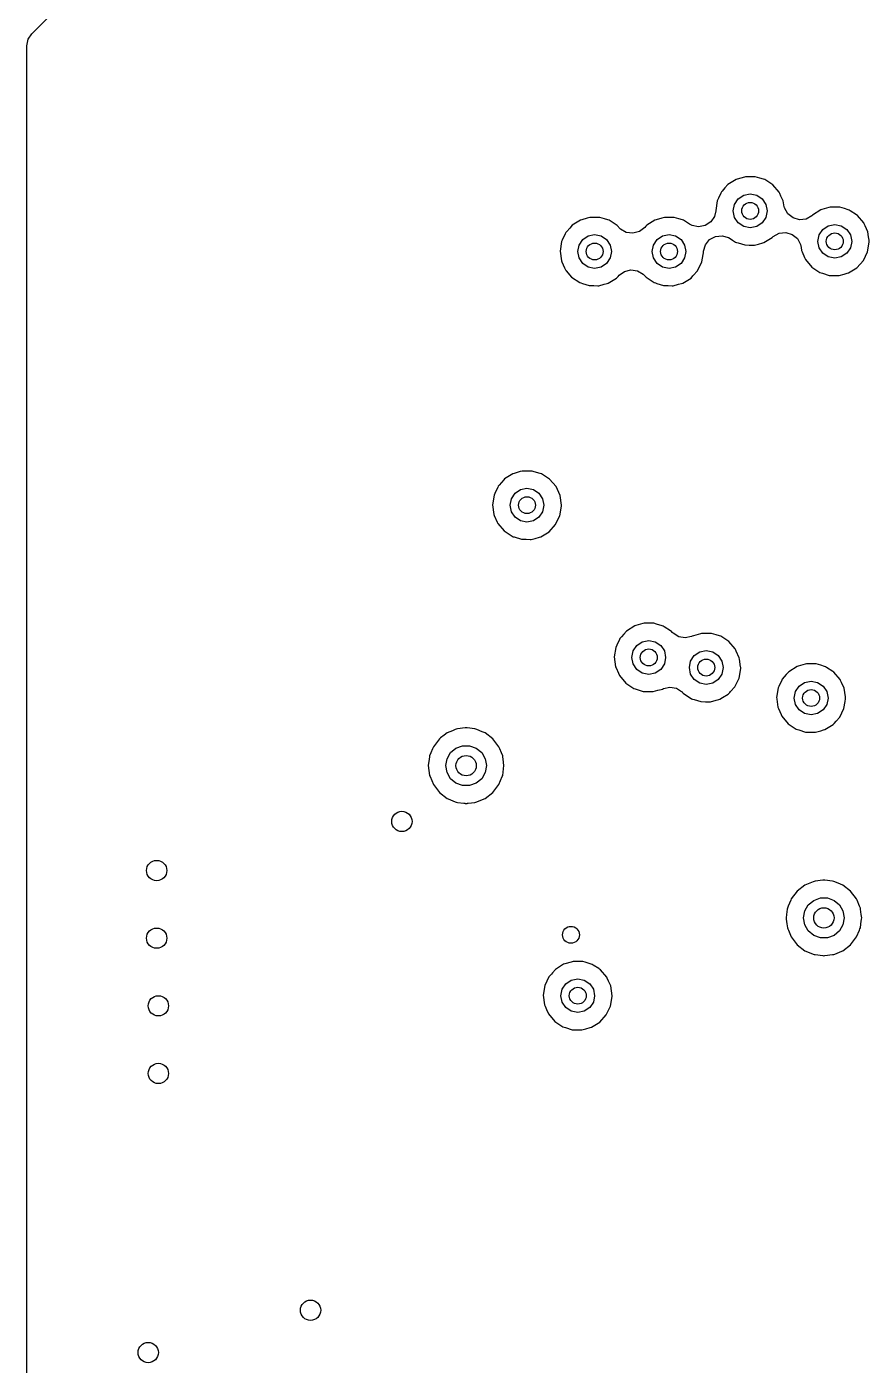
# Model space of a CAD drawing. Extents: x 0.99 to 4.24, y -7.27 to -4.02.
# Drawn here: x 0.994 to 1.485, y -6.563 to -5.785 of the extents above; entities that cross this region are included whole.
import ezdxf

# ---------------------------------------------------------------- set-up
doc = ezdxf.new("R2010")
doc.units = 0
doc.header["$MEASUREMENT"] = 0
doc.layers.add('BLACK', color=7, linetype='CONTINUOUS')

msp = doc.modelspace()

# ---------------------------------------------------------------- linework, layer by layer
at = {"layer": 'BLACK', "linetype": 'CONTINUOUS'}
for p, q in [((0.99719, -5.78863), (1.04591, -5.73991)), ((0.99427, -5.79568), (0.99503, -5.79187)), ((0.99503, -5.79187), (0.99719, -5.78863)), ((0.99427, -5.9407), (0.99427, -5.79568)), ((1.41195, -5.87205), (1.40784, -5.87322)), ((1.41263, -5.87185), (1.41195, -5.87205)), ((1.41195, -5.87205), (1.41195, -5.87205)), ((1.41334, -5.87186), (1.41263, -5.87185)), ((1.41485, -5.87187), (1.41334, -5.87186)), ((1.41832, -5.87189), (1.41485, -5.87187)), ((1.42095, -5.87267), (1.41832, -5.87189)), ((1.42309, -5.87331), (1.42095, -5.87267)), ((1.39858, -5.88072), (1.39828, -5.88136)), ((1.39907, -5.88016), (1.39858, -5.88072)), ((1.40067, -5.87836), (1.39907, -5.88016)), ((1.40235, -5.87645), (1.40067, -5.87836)), ((1.40716, -5.87341), (1.40235, -5.87645)), ((1.40784, -5.87322), (1.40716, -5.87341)), ((1.40784, -5.87322), (1.40784, -5.87322)), ((1.42377, -5.87352), (1.42309, -5.87331)), ((1.42309, -5.87331), (1.42309, -5.87331)), ((1.42437, -5.8739), (1.42377, -5.87352)), ((1.42795, -5.87623), (1.42437, -5.8739)), ((1.42855, -5.87661), (1.42795, -5.87623)), ((1.42795, -5.87623), (1.42795, -5.87623)), ((1.43226, -5.88092), (1.42855, -5.87661)), ((1.39616, -5.88587), (1.39529, -5.89149)), ((1.39689, -5.88432), (1.39616, -5.88587)), ((1.39828, -5.88136), (1.39689, -5.88432)), ((1.39828, -5.88136), (1.39828, -5.88136)), ((1.40551, -5.89173), (1.40626, -5.88797)), ((1.40626, -5.88797), (1.40839, -5.88477)), ((1.40839, -5.88477), (1.41159, -5.88264)), ((1.41159, -5.88264), (1.41535, -5.88189)), ((1.41535, -5.88189), (1.41912, -5.88264)), ((1.41912, -5.88264), (1.42231, -5.88477)), ((1.42231, -5.88477), (1.42445, -5.88797)), ((1.42445, -5.88797), (1.4252, -5.89173)), ((1.43255, -5.88157), (1.43226, -5.88092)), ((1.43255, -5.88157), (1.43255, -5.88157)), ((1.43323, -5.88306), (1.43255, -5.88157)), ((1.43449, -5.88583), (1.43323, -5.88306)), ((1.43461, -5.8861), (1.43449, -5.88583)), ((1.43471, -5.8868), (1.43461, -5.8861)), ((1.43494, -5.88839), (1.43471, -5.8868)), ((1.43471, -5.8868), (1.43471, -5.8868)), ((1.43532, -5.89003), (1.43494, -5.88839)), ((1.32054, -5.89591), (1.31729, -5.89684)), ((1.32208, -5.89547), (1.32054, -5.89591)), ((1.32279, -5.89548), (1.32208, -5.89547)), ((1.3243, -5.89549), (1.32279, -5.89548)), ((1.32777, -5.89551), (1.3243, -5.89549)), ((1.33049, -5.89632), (1.32777, -5.89551)), ((1.33254, -5.89694), (1.33049, -5.89632)), ((1.36384, -5.89591), (1.3606, -5.89684)), ((1.36539, -5.89547), (1.36384, -5.89591)), ((1.3661, -5.89548), (1.36539, -5.89547)), ((1.36761, -5.89549), (1.3661, -5.89548)), ((1.37108, -5.89551), (1.36761, -5.89549)), ((1.3738, -5.89632), (1.37108, -5.89551)), ((1.37585, -5.89694), (1.3738, -5.89632)), ((1.39459, -5.89497), (1.39239, -5.89817)), ((1.3953, -5.89159), (1.39459, -5.89497)), ((1.39529, -5.89149), (1.3953, -5.89159)), ((1.40626, -5.8955), (1.40551, -5.89173)), ((1.40839, -5.89869), (1.40626, -5.8955)), ((1.42445, -5.8955), (1.42231, -5.89869)), ((1.4252, -5.89173), (1.42445, -5.8955)), ((1.43722, -5.89343), (1.43532, -5.89003)), ((1.44026, -5.89584), (1.43722, -5.89343)), ((1.444, -5.8969), (1.44026, -5.89584)), ((1.45118, -5.8946), (1.44786, -5.89645)), ((1.45156, -5.89417), (1.45118, -5.8946)), ((1.45637, -5.89113), (1.45156, -5.89417)), ((1.45706, -5.89094), (1.45637, -5.89113)), ((1.46116, -5.88976), (1.45706, -5.89094)), ((1.45706, -5.89094), (1.45706, -5.89094)), ((1.46184, -5.88957), (1.46116, -5.88976)), ((1.46116, -5.88976), (1.46116, -5.88976)), ((1.46255, -5.88957), (1.46184, -5.88957)), ((1.46406, -5.88958), (1.46255, -5.88957)), ((1.46753, -5.8896), (1.46406, -5.88958)), ((1.47026, -5.89042), (1.46753, -5.8896)), ((1.4723, -5.89103), (1.47026, -5.89042)), ((1.47298, -5.89123), (1.4723, -5.89103)), ((1.4723, -5.89103), (1.4723, -5.89103)), ((1.47358, -5.89162), (1.47298, -5.89123)), ((1.47716, -5.89394), (1.47358, -5.89162)), ((1.47776, -5.89433), (1.47716, -5.89394)), ((1.47716, -5.89394), (1.47716, -5.89394)), ((1.48147, -5.89864), (1.47776, -5.89433)), ((1.30855, -5.90376), (1.30803, -5.90434)), ((1.31027, -5.9018), (1.30855, -5.90376)), ((1.3118, -5.90007), (1.31027, -5.9018)), ((1.31661, -5.89704), (1.3118, -5.90007)), ((1.31729, -5.89684), (1.31661, -5.89704)), ((1.31729, -5.89684), (1.31729, -5.89684)), ((1.33322, -5.89714), (1.33254, -5.89694)), ((1.33254, -5.89694), (1.33254, -5.89694)), ((1.33382, -5.89752), (1.33322, -5.89714)), ((1.3374, -5.89985), (1.33382, -5.89752)), ((1.33799, -5.90023), (1.3374, -5.89985)), ((1.3374, -5.89985), (1.3374, -5.89985)), ((1.33872, -5.90107), (1.33799, -5.90023)), ((1.33892, -5.90131), (1.33872, -5.90107)), ((1.33987, -5.90227), (1.33892, -5.90131)), ((1.34323, -5.90423), (1.33987, -5.90227)), ((1.35084, -5.90376), (1.34708, -5.90475)), ((1.35393, -5.9014), (1.35084, -5.90376)), ((1.35463, -5.9006), (1.35393, -5.9014)), ((1.3551, -5.90007), (1.35463, -5.9006)), ((1.35463, -5.9006), (1.35463, -5.9006)), ((1.35992, -5.89704), (1.3551, -5.90007)), ((1.3606, -5.89684), (1.35992, -5.89704)), ((1.3606, -5.89684), (1.3606, -5.89684)), ((1.37653, -5.89714), (1.37585, -5.89694)), ((1.37585, -5.89694), (1.37585, -5.89694)), ((1.37712, -5.89752), (1.37653, -5.89714)), ((1.38002, -5.8994), (1.37712, -5.89752)), ((1.37712, -5.89752), (1.37712, -5.89752)), ((1.38151, -5.9002), (1.38002, -5.8994)), ((1.38531, -5.901), (1.38151, -5.9002)), ((1.38913, -5.90029), (1.38531, -5.901)), ((1.39239, -5.89817), (1.38913, -5.90029)), ((1.41159, -5.90083), (1.40839, -5.89869)), ((1.41535, -5.90157), (1.41159, -5.90083)), ((1.41912, -5.90083), (1.41535, -5.90157)), ((1.42231, -5.89869), (1.41912, -5.90083)), ((1.44786, -5.89645), (1.444, -5.8969)), ((1.45547, -5.90568), (1.45761, -5.90249)), ((1.45761, -5.90249), (1.4608, -5.90036)), ((1.4608, -5.90036), (1.46457, -5.89961)), ((1.46457, -5.89961), (1.46833, -5.90036)), ((1.46833, -5.90036), (1.47153, -5.90249)), ((1.47153, -5.90249), (1.47366, -5.90568)), ((1.48177, -5.89928), (1.48147, -5.89864)), ((1.48232, -5.90049), (1.48177, -5.89928)), ((1.48177, -5.89928), (1.48177, -5.89928)), ((1.48383, -5.90382), (1.48232, -5.90049)), ((1.48426, -5.90685), (1.48383, -5.90382)), ((1.30561, -5.90949), (1.30474, -5.91511)), ((1.30596, -5.90875), (1.30561, -5.90949)), ((1.30773, -5.90498), (1.30596, -5.90875)), ((1.30803, -5.90434), (1.30773, -5.90498)), ((1.30773, -5.90498), (1.30773, -5.90498)), ((1.31496, -5.91535), (1.31571, -5.91159)), ((1.31571, -5.91159), (1.31784, -5.90839)), ((1.31784, -5.90839), (1.32104, -5.90626)), ((1.32104, -5.90626), (1.3248, -5.90551)), ((1.3248, -5.90551), (1.32857, -5.90626)), ((1.32857, -5.90626), (1.33176, -5.90839)), ((1.33176, -5.90839), (1.3339, -5.91159)), ((1.3339, -5.91159), (1.33465, -5.91535)), ((1.34708, -5.90475), (1.34323, -5.90423)), ((1.35827, -5.91535), (1.35902, -5.91159)), ((1.35902, -5.91159), (1.36115, -5.90839)), ((1.36115, -5.90839), (1.36434, -5.90626)), ((1.36434, -5.90626), (1.36811, -5.90551)), ((1.36811, -5.90551), (1.37188, -5.90626)), ((1.37188, -5.90626), (1.37507, -5.90839)), ((1.37507, -5.90839), (1.3772, -5.91159)), ((1.3772, -5.91159), (1.37795, -5.91535)), ((1.3882, -5.9152), (1.38929, -5.91147)), ((1.38929, -5.91147), (1.39173, -5.90844)), ((1.39173, -5.90844), (1.39514, -5.90658)), ((1.39514, -5.90658), (1.39901, -5.90617)), ((1.39901, -5.90617), (1.40274, -5.90726)), ((1.40274, -5.90726), (1.40364, -5.9078)), ((1.40364, -5.9078), (1.40507, -5.90875)), ((1.40507, -5.90875), (1.40612, -5.90945)), ((1.40612, -5.90945), (1.40672, -5.90984)), ((1.40672, -5.90984), (1.40739, -5.91006)), ((1.40739, -5.91006), (1.40739, -5.91006)), ((1.40739, -5.91006), (1.40829, -5.91034)), ((1.40829, -5.91034), (1.41215, -5.91154)), ((1.41215, -5.91154), (1.41484, -5.91159)), ((1.41484, -5.91159), (1.41713, -5.91163)), ((1.41713, -5.91163), (1.41713, -5.91163)), ((1.41713, -5.91163), (1.41783, -5.91164)), ((1.41783, -5.91164), (1.42014, -5.91102)), ((1.42014, -5.91102), (1.42264, -5.91034)), ((1.42264, -5.91033), (1.42332, -5.91015)), ((1.42264, -5.91034), (1.42264, -5.91033)), ((1.42332, -5.91015), (1.42817, -5.90717)), ((1.42817, -5.90717), (1.42865, -5.90665)), ((1.42865, -5.90665), (1.42875, -5.90656)), ((1.42875, -5.90656), (1.43217, -5.90471)), ((1.43217, -5.90471), (1.43603, -5.90431)), ((1.43603, -5.90431), (1.43976, -5.90541)), ((1.43976, -5.90541), (1.44278, -5.90786)), ((1.44278, -5.90786), (1.44463, -5.91128)), ((1.44463, -5.91128), (1.44499, -5.91293)), ((1.45472, -5.90945), (1.45547, -5.90568)), ((1.45547, -5.91322), (1.45472, -5.90945)), ((1.47366, -5.90568), (1.47441, -5.90945)), ((1.47441, -5.90945), (1.47366, -5.91322)), ((1.48368, -5.91555), (1.48463, -5.90994)), ((1.48455, -5.90885), (1.48426, -5.90685)), ((1.48463, -5.90945), (1.48455, -5.90885)), ((1.48463, -5.90994), (1.48463, -5.90945)), ((1.30474, -5.91511), (1.30548, -5.92075)), ((1.31571, -5.91912), (1.31496, -5.91535)), ((1.31784, -5.92231), (1.31571, -5.91912)), ((1.3339, -5.91912), (1.33176, -5.92231)), ((1.33465, -5.91535), (1.3339, -5.91912)), ((1.35902, -5.91912), (1.35827, -5.91535)), ((1.36115, -5.92231), (1.35902, -5.91912)), ((1.3772, -5.91912), (1.37507, -5.92231)), ((1.37795, -5.91535), (1.3772, -5.91912)), ((1.38723, -5.92146), (1.38795, -5.91717)), ((1.38795, -5.91717), (1.38811, -5.91622)), ((1.38811, -5.91622), (1.38817, -5.91584)), ((1.38811, -5.91622), (1.38811, -5.91622)), ((1.38817, -5.91584), (1.38818, -5.91546)), ((1.38818, -5.91546), (1.3882, -5.9152)), ((1.44499, -5.91293), (1.44524, -5.91485)), ((1.44524, -5.91485), (1.44553, -5.91549)), ((1.44553, -5.91549), (1.44553, -5.91549)), ((1.44553, -5.91549), (1.44703, -5.91892)), ((1.44703, -5.91892), (1.44753, -5.92005)), ((1.45761, -5.91641), (1.45547, -5.91322)), ((1.4608, -5.91854), (1.45761, -5.91641)), ((1.46457, -5.91929), (1.4608, -5.91854)), ((1.46833, -5.91854), (1.46457, -5.91929)), ((1.47153, -5.91641), (1.46833, -5.91854)), ((1.47366, -5.91322), (1.47153, -5.91641)), ((1.4812, -5.92067), (1.48368, -5.91555)), ((1.30548, -5.92075), (1.30576, -5.9214)), ((1.30576, -5.9214), (1.30576, -5.9214)), ((1.30576, -5.9214), (1.30732, -5.92495)), ((1.30732, -5.92495), (1.30777, -5.92596)), ((1.30777, -5.92596), (1.30822, -5.9265)), ((1.30822, -5.9265), (1.30822, -5.9265)), ((1.30822, -5.9265), (1.30829, -5.92658)), ((1.30829, -5.92658), (1.31143, -5.93031)), ((1.32104, -5.92445), (1.31784, -5.92231)), ((1.3248, -5.9252), (1.32104, -5.92445)), ((1.32857, -5.92445), (1.3248, -5.9252)), ((1.33176, -5.92231), (1.32857, -5.92445)), ((1.33904, -5.92922), (1.34216, -5.92691)), ((1.34216, -5.92691), (1.34593, -5.92596)), ((1.34593, -5.92596), (1.34978, -5.92653)), ((1.34978, -5.92653), (1.35311, -5.92852)), ((1.36434, -5.92445), (1.36115, -5.92231)), ((1.36811, -5.9252), (1.36434, -5.92445)), ((1.37188, -5.92445), (1.36811, -5.9252)), ((1.37507, -5.92231), (1.37188, -5.92445)), ((1.38224, -5.92935), (1.38475, -5.92658)), ((1.38475, -5.92658), (1.38723, -5.92146)), ((1.44753, -5.92005), (1.45119, -5.92441)), ((1.45119, -5.92441), (1.45593, -5.92756)), ((1.47254, -5.92786), (1.47738, -5.92489)), ((1.47738, -5.92489), (1.4812, -5.92067)), ((1.31143, -5.93031), (1.31616, -5.93347)), ((1.31616, -5.93347), (1.31684, -5.93368)), ((1.31684, -5.93368), (1.31684, -5.93368)), ((1.31684, -5.93368), (1.31774, -5.93396)), ((1.31774, -5.93396), (1.32159, -5.93516)), ((1.32159, -5.93516), (1.32429, -5.93521)), ((1.32429, -5.93521), (1.32657, -5.93525)), ((1.32657, -5.93525), (1.32657, -5.93525)), ((1.32657, -5.93525), (1.32728, -5.93527)), ((1.32728, -5.93527), (1.33033, -5.93444)), ((1.33033, -5.93444), (1.33209, -5.93396)), ((1.33209, -5.93396), (1.33277, -5.93377)), ((1.33209, -5.93396), (1.33209, -5.93396)), ((1.33277, -5.93377), (1.33762, -5.93079)), ((1.33762, -5.93079), (1.3384, -5.92993)), ((1.3384, -5.92993), (1.33904, -5.92922)), ((1.35311, -5.92852), (1.35405, -5.9295)), ((1.35405, -5.9295), (1.35428, -5.92977)), ((1.35428, -5.92977), (1.35474, -5.93031)), ((1.35474, -5.93031), (1.35947, -5.93347)), ((1.35947, -5.93347), (1.36015, -5.93368)), ((1.36015, -5.93368), (1.36015, -5.93368)), ((1.36015, -5.93368), (1.36104, -5.93396)), ((1.36104, -5.93396), (1.3649, -5.93516)), ((1.3649, -5.93516), (1.3676, -5.93521)), ((1.3676, -5.93521), (1.36988, -5.93525)), ((1.36988, -5.93525), (1.36988, -5.93525)), ((1.36988, -5.93525), (1.37059, -5.93527)), ((1.37059, -5.93527), (1.37364, -5.93444)), ((1.37364, -5.93444), (1.37539, -5.93396)), ((1.37539, -5.93396), (1.3754, -5.93396)), ((1.3754, -5.93396), (1.37608, -5.93377)), ((1.37608, -5.93377), (1.38093, -5.93079)), ((1.38093, -5.93079), (1.38201, -5.9296)), ((1.38201, -5.9296), (1.38224, -5.92935)), ((1.45593, -5.92756), (1.45661, -5.92777)), ((1.45661, -5.92777), (1.45661, -5.92777)), ((1.45661, -5.92777), (1.4575, -5.92805)), ((1.4575, -5.92805), (1.46136, -5.92926)), ((1.46136, -5.92926), (1.46406, -5.92931)), ((1.46406, -5.92931), (1.46634, -5.92935)), ((1.46634, -5.92935), (1.46634, -5.92935)), ((1.46634, -5.92935), (1.46705, -5.92936)), ((1.46705, -5.92936), (1.47012, -5.92852)), ((1.47012, -5.92852), (1.47185, -5.92805)), ((1.47185, -5.92805), (1.47254, -5.92786)), ((1.47185, -5.92805), (1.47185, -5.92805)), ((0.99427, -5.97613), (0.99427, -5.9407)), ((0.99427, -6.92717), (0.99427, -5.97613)), ((1.28155, -6.04344), (1.27792, -6.04448)), ((1.28271, -6.04311), (1.28155, -6.04344)), ((1.28342, -6.04312), (1.28271, -6.04311)), ((1.28493, -6.04312), (1.28342, -6.04312)), ((1.2884, -6.04315), (1.28493, -6.04312)), ((1.2897, -6.04353), (1.2884, -6.04315)), ((1.29317, -6.04457), (1.2897, -6.04353)), ((1.26866, -6.05198), (1.26836, -6.05262)), ((1.26931, -6.05124), (1.26866, -6.05198)), ((1.27196, -6.04824), (1.26931, -6.05124)), ((1.27243, -6.04771), (1.27196, -6.04824)), ((1.27724, -6.04467), (1.27243, -6.04771)), ((1.27792, -6.04448), (1.27724, -6.04467)), ((1.27792, -6.04448), (1.27792, -6.04448)), ((1.29385, -6.04478), (1.29317, -6.04457)), ((1.29317, -6.04457), (1.29317, -6.04457)), ((1.29445, -6.04516), (1.29385, -6.04478)), ((1.29803, -6.04748), (1.29445, -6.04516)), ((1.29803, -6.04749), (1.29803, -6.04748)), ((1.29862, -6.04787), (1.29803, -6.04749)), ((1.30234, -6.05218), (1.29862, -6.04787)), ((1.26624, -6.05713), (1.26537, -6.06275)), ((1.26712, -6.05525), (1.26624, -6.05713)), ((1.26836, -6.05262), (1.26712, -6.05525)), ((1.26836, -6.05262), (1.26836, -6.05262)), ((1.27559, -6.06299), (1.27634, -6.05923)), ((1.27634, -6.05923), (1.27847, -6.05603)), ((1.27847, -6.05603), (1.28167, -6.0539)), ((1.28167, -6.0539), (1.28543, -6.05315)), ((1.28543, -6.05315), (1.2892, -6.0539)), ((1.2892, -6.0539), (1.29239, -6.05603)), ((1.29239, -6.05603), (1.29453, -6.05923)), ((1.29453, -6.05923), (1.29528, -6.06299)), ((1.30469, -6.05736), (1.30234, -6.05218)), ((1.3055, -6.06299), (1.30469, -6.05736)), ((1.26537, -6.06275), (1.26611, -6.06839)), ((1.27634, -6.06676), (1.27559, -6.06299)), ((1.27847, -6.06995), (1.27634, -6.06676)), ((1.29453, -6.06676), (1.29239, -6.06995)), ((1.29528, -6.06299), (1.29453, -6.06676)), ((1.30455, -6.06909), (1.30549, -6.06348)), ((1.30549, -6.06348), (1.3055, -6.06299)), ((1.26611, -6.06839), (1.26639, -6.06904)), ((1.26639, -6.06904), (1.26639, -6.06904)), ((1.26639, -6.06904), (1.26811, -6.07295)), ((1.26811, -6.07295), (1.2684, -6.0736)), ((1.2684, -6.0736), (1.27206, -6.07795)), ((1.28167, -6.07209), (1.27847, -6.06995)), ((1.28543, -6.07283), (1.28167, -6.07209)), ((1.2892, -6.07209), (1.28543, -6.07283)), ((1.29239, -6.06995), (1.2892, -6.07209)), ((1.29825, -6.07843), (1.30207, -6.07421)), ((1.30207, -6.07421), (1.30381, -6.07062)), ((1.30381, -6.07062), (1.30455, -6.06909)), ((1.27206, -6.07795), (1.27679, -6.0811)), ((1.27679, -6.0811), (1.27747, -6.08132)), ((1.27747, -6.08132), (1.27747, -6.08132)), ((1.27747, -6.08132), (1.2779, -6.08145)), ((1.2779, -6.08145), (1.28222, -6.0828)), ((1.28222, -6.0828), (1.28492, -6.08285)), ((1.28492, -6.08285), (1.2872, -6.08289)), ((1.2872, -6.08289), (1.2872, -6.08289)), ((1.2872, -6.08289), (1.28791, -6.0829)), ((1.28791, -6.0829), (1.29022, -6.08228)), ((1.29022, -6.08228), (1.29272, -6.08159)), ((1.29272, -6.08159), (1.2934, -6.08141)), ((1.29272, -6.08159), (1.29272, -6.08159)), ((1.2934, -6.08141), (1.29825, -6.07843)), ((1.34329, -6.13629), (1.34174, -6.13806)), ((1.34811, -6.13326), (1.34329, -6.13629)), ((1.34879, -6.13306), (1.34811, -6.13326)), ((1.35289, -6.13189), (1.34879, -6.13306)), ((1.34879, -6.13306), (1.34879, -6.13306)), ((1.35358, -6.13169), (1.35289, -6.13189)), ((1.35289, -6.13189), (1.35289, -6.13189)), ((1.35429, -6.1317), (1.35358, -6.13169)), ((1.3558, -6.13171), (1.35429, -6.1317)), ((1.35927, -6.13173), (1.3558, -6.13171)), ((1.3609, -6.13222), (1.35927, -6.13173)), ((1.36404, -6.13316), (1.3609, -6.13222)), ((1.36472, -6.13336), (1.36404, -6.13316)), ((1.36404, -6.13316), (1.36404, -6.13316)), ((1.36531, -6.13374), (1.36472, -6.13336)), ((1.3689, -6.13607), (1.36531, -6.13374)), ((1.36949, -6.13645), (1.3689, -6.13607)), ((1.3689, -6.13607), (1.3689, -6.13607)), ((1.36995, -6.13699), (1.36949, -6.13645)), ((1.37008, -6.1371), (1.36995, -6.13699)), ((1.37046, -6.1375), (1.37008, -6.1371)), ((1.37376, -6.13957), (1.37046, -6.1375)), ((1.38636, -6.13779), (1.38225, -6.13897)), ((1.38704, -6.1376), (1.38636, -6.13779)), ((1.38636, -6.13779), (1.38636, -6.13779)), ((1.38775, -6.1376), (1.38704, -6.1376)), ((1.38926, -6.13761), (1.38775, -6.1376)), ((1.39273, -6.13763), (1.38926, -6.13761)), ((1.39546, -6.13845), (1.39273, -6.13763)), ((1.33774, -6.14437), (1.33711, -6.14571)), ((1.33923, -6.1412), (1.33774, -6.14437)), ((1.33953, -6.14056), (1.33923, -6.1412)), ((1.33923, -6.1412), (1.33923, -6.1412)), ((1.34035, -6.13962), (1.33953, -6.14056)), ((1.34174, -6.13806), (1.34035, -6.13962)), ((1.34721, -6.14781), (1.34934, -6.14462)), ((1.34934, -6.14462), (1.35253, -6.14248)), ((1.35253, -6.14248), (1.3563, -6.14173)), ((1.3563, -6.14173), (1.36007, -6.14248)), ((1.36007, -6.14248), (1.36326, -6.14462)), ((1.36326, -6.14462), (1.36539, -6.14781)), ((1.37759, -6.14022), (1.37376, -6.13957)), ((1.38119, -6.1394), (1.37759, -6.14022)), ((1.38157, -6.13916), (1.38119, -6.1394)), ((1.38225, -6.13897), (1.38157, -6.13916)), ((1.38225, -6.13897), (1.38225, -6.13897)), ((1.3975, -6.13906), (1.39546, -6.13845)), ((1.39818, -6.13926), (1.3975, -6.13906)), ((1.3975, -6.13906), (1.3975, -6.13906)), ((1.39878, -6.13965), (1.39818, -6.13926)), ((1.40236, -6.14197), (1.39878, -6.13965)), ((1.40295, -6.14236), (1.40236, -6.14197)), ((1.40236, -6.14197), (1.40236, -6.14197)), ((1.40667, -6.14667), (1.40295, -6.14236)), ((1.33711, -6.14571), (1.33623, -6.15133)), ((1.33623, -6.15133), (1.33697, -6.15697)), ((1.34646, -6.15157), (1.34721, -6.14781)), ((1.34721, -6.15534), (1.34646, -6.15157)), ((1.36539, -6.14781), (1.36614, -6.15157)), ((1.36614, -6.15157), (1.36539, -6.15534)), ((1.38067, -6.15371), (1.3828, -6.15052)), ((1.3828, -6.15052), (1.386, -6.14839)), ((1.386, -6.14839), (1.38976, -6.14764)), ((1.38976, -6.14764), (1.39353, -6.14839)), ((1.39353, -6.14839), (1.39672, -6.15052)), ((1.39672, -6.15052), (1.39886, -6.15371)), ((1.40696, -6.14732), (1.40667, -6.14667)), ((1.40725, -6.14794), (1.40696, -6.14732)), ((1.40696, -6.14732), (1.40696, -6.14732)), ((1.40902, -6.15185), (1.40725, -6.14794)), ((1.40912, -6.15255), (1.40902, -6.15185)), ((1.40976, -6.15698), (1.40912, -6.15255)), ((1.33697, -6.15697), (1.33726, -6.15762)), ((1.33726, -6.15762), (1.33726, -6.15762)), ((1.33726, -6.15762), (1.33864, -6.16075)), ((1.33864, -6.16075), (1.33926, -6.16218)), ((1.34934, -6.15853), (1.34721, -6.15534)), ((1.35253, -6.16067), (1.34934, -6.15853)), ((1.3563, -6.16142), (1.35253, -6.16067)), ((1.36007, -6.16067), (1.3563, -6.16142)), ((1.36326, -6.15853), (1.36007, -6.16067)), ((1.36539, -6.15534), (1.36326, -6.15853)), ((1.37992, -6.15748), (1.38067, -6.15371)), ((1.38067, -6.16125), (1.37992, -6.15748)), ((1.39886, -6.15371), (1.39961, -6.15748)), ((1.39961, -6.15748), (1.39886, -6.16125)), ((1.40888, -6.16358), (1.40982, -6.15797)), ((1.40983, -6.15748), (1.40976, -6.15698)), ((1.40982, -6.15797), (1.40983, -6.15748)), ((1.43778, -6.15992), (1.43636, -6.16153)), ((1.44259, -6.15688), (1.43778, -6.15992)), ((1.44328, -6.15668), (1.44259, -6.15688)), ((1.44738, -6.15551), (1.44328, -6.15668)), ((1.44328, -6.15668), (1.44328, -6.15668)), ((1.44806, -6.15532), (1.44738, -6.15551)), ((1.44738, -6.15551), (1.44738, -6.15551)), ((1.44877, -6.15532), (1.44806, -6.15532)), ((1.45028, -6.15533), (1.44877, -6.15532)), ((1.45375, -6.15535), (1.45028, -6.15533)), ((1.45641, -6.15615), (1.45375, -6.15535)), ((1.45852, -6.15678), (1.45641, -6.15615)), ((1.4592, -6.15698), (1.45852, -6.15678)), ((1.45852, -6.15678), (1.45852, -6.15678)), ((1.4598, -6.15737), (1.4592, -6.15698)), ((1.46338, -6.15969), (1.4598, -6.15737)), ((1.46398, -6.16008), (1.46338, -6.15969)), ((1.46338, -6.15969), (1.46338, -6.15969)), ((1.46769, -6.16439), (1.46398, -6.16008)), ((1.33926, -6.16218), (1.34292, -6.16653)), ((1.34292, -6.16653), (1.34766, -6.16969)), ((1.36482, -6.16965), (1.36857, -6.16885)), ((1.36857, -6.16885), (1.37239, -6.16954)), ((1.3828, -6.16444), (1.38067, -6.16125)), ((1.386, -6.16657), (1.3828, -6.16444)), ((1.38976, -6.16732), (1.386, -6.16657)), ((1.39353, -6.16657), (1.38976, -6.16732)), ((1.39672, -6.16444), (1.39353, -6.16657)), ((1.39886, -6.16125), (1.39672, -6.16444)), ((1.40394, -6.17142), (1.4064, -6.1687)), ((1.4064, -6.1687), (1.40888, -6.16358)), ((1.43198, -6.16852), (1.4316, -6.16933)), ((1.43371, -6.16482), (1.43198, -6.16852)), ((1.43402, -6.16418), (1.43371, -6.16482)), ((1.43371, -6.16482), (1.43371, -6.16482)), ((1.43516, -6.16289), (1.43402, -6.16418)), ((1.43636, -6.16153), (1.43516, -6.16289)), ((1.44169, -6.17143), (1.44383, -6.16824)), ((1.44383, -6.16824), (1.44702, -6.1661)), ((1.44702, -6.1661), (1.45079, -6.16535)), ((1.45079, -6.16535), (1.45455, -6.1661)), ((1.45455, -6.1661), (1.45775, -6.16824)), ((1.45775, -6.16824), (1.45988, -6.17143)), ((1.46799, -6.16503), (1.46769, -6.16439)), ((1.46848, -6.16613), (1.46799, -6.16503)), ((1.46799, -6.16503), (1.46799, -6.16503)), ((1.47005, -6.16956), (1.46848, -6.16613)), ((1.34766, -6.16969), (1.34834, -6.1699)), ((1.34834, -6.1699), (1.34834, -6.1699)), ((1.34834, -6.1699), (1.34948, -6.17025)), ((1.34948, -6.17025), (1.35309, -6.17138)), ((1.35309, -6.17138), (1.35579, -6.17143)), ((1.35579, -6.17143), (1.35807, -6.17147)), ((1.35807, -6.17147), (1.35807, -6.17147)), ((1.35807, -6.17147), (1.35878, -6.17149)), ((1.35878, -6.17149), (1.36157, -6.17073)), ((1.36157, -6.17073), (1.36358, -6.17018)), ((1.36358, -6.17018), (1.36427, -6.16999)), ((1.36358, -6.17018), (1.36358, -6.17018)), ((1.36427, -6.16999), (1.36482, -6.16965)), ((1.37239, -6.16954), (1.37537, -6.17146)), ((1.37537, -6.17146), (1.3754, -6.17142)), ((1.3754, -6.17142), (1.37566, -6.17165)), ((1.37566, -6.17165), (1.37566, -6.17165)), ((1.37566, -6.17165), (1.37566, -6.17165)), ((1.37566, -6.17165), (1.37593, -6.1719)), ((1.37593, -6.1719), (1.37639, -6.17244)), ((1.37639, -6.17244), (1.38112, -6.17559)), ((1.38112, -6.17559), (1.3818, -6.1758)), ((1.3818, -6.1758), (1.3818, -6.1758)), ((1.3818, -6.1758), (1.3827, -6.17608)), ((1.3827, -6.17608), (1.38656, -6.17729)), ((1.39224, -6.17739), (1.39545, -6.17652)), ((1.39545, -6.17652), (1.39705, -6.17608)), ((1.39705, -6.17608), (1.39773, -6.1759)), ((1.39705, -6.17608), (1.39705, -6.17608)), ((1.39773, -6.1759), (1.39927, -6.17495)), ((1.39927, -6.17495), (1.40258, -6.17292)), ((1.40258, -6.17292), (1.40346, -6.17195)), ((1.40346, -6.17195), (1.40394, -6.17142)), ((1.4316, -6.16933), (1.43072, -6.17495)), ((1.43072, -6.17495), (1.43081, -6.17566)), ((1.43081, -6.17566), (1.43081, -6.17566)), ((1.43081, -6.17566), (1.43084, -6.17581)), ((1.43084, -6.17581), (1.43146, -6.18059)), ((1.44094, -6.1752), (1.44169, -6.17143)), ((1.44169, -6.17896), (1.44094, -6.1752)), ((1.45988, -6.17143), (1.46063, -6.1752)), ((1.46063, -6.1752), (1.45988, -6.17896)), ((1.47038, -6.17192), (1.47005, -6.16956)), ((1.47077, -6.17459), (1.47038, -6.17192)), ((1.4706, -6.17717), (1.47085, -6.17569)), ((1.47085, -6.1752), (1.47077, -6.17459)), ((1.47085, -6.17569), (1.47085, -6.1752)), ((1.38656, -6.17729), (1.38925, -6.17734)), ((1.38925, -6.17734), (1.39153, -6.17738)), ((1.39153, -6.17738), (1.39153, -6.17738)), ((1.39153, -6.17738), (1.39224, -6.17739)), ((1.43146, -6.18059), (1.43175, -6.18124)), ((1.43175, -6.18124), (1.43175, -6.18124)), ((1.43175, -6.18124), (1.43334, -6.18486)), ((1.44383, -6.18216), (1.44169, -6.17896)), ((1.44702, -6.18429), (1.44383, -6.18216)), ((1.45079, -6.18504), (1.44702, -6.18429)), ((1.45455, -6.18429), (1.45079, -6.18504)), ((1.45775, -6.18216), (1.45455, -6.18429)), ((1.45988, -6.17896), (1.45775, -6.18216)), ((1.46742, -6.18642), (1.4699, -6.1813)), ((1.4699, -6.1813), (1.4706, -6.17717)), ((1.43334, -6.18486), (1.43375, -6.1858)), ((1.43375, -6.1858), (1.43741, -6.19016)), ((1.43741, -6.19016), (1.44215, -6.19331)), ((1.45876, -6.19361), (1.46361, -6.19064)), ((1.46361, -6.19064), (1.46422, -6.18995)), ((1.46422, -6.18995), (1.46547, -6.18858)), ((1.46547, -6.18858), (1.46742, -6.18642)), ((1.23443, -6.199), (1.23093, -6.20356)), ((1.23516, -6.19843), (1.23443, -6.199)), ((1.23731, -6.19679), (1.23516, -6.19843)), ((1.23899, -6.1955), (1.23731, -6.19679)), ((1.24204, -6.19423), (1.23899, -6.1955)), ((1.2437, -6.19355), (1.24204, -6.19423)), ((1.2443, -6.1933), (1.2437, -6.19355)), ((1.2437, -6.19355), (1.2437, -6.19355)), ((1.24495, -6.19321), (1.2443, -6.1933)), ((1.24935, -6.19263), (1.24495, -6.19321)), ((1.24495, -6.19321), (1.24495, -6.19321)), ((1.25, -6.19255), (1.24935, -6.19263)), ((1.25065, -6.19263), (1.25, -6.19255)), ((1.25505, -6.19321), (1.25065, -6.19263)), ((1.2557, -6.1933), (1.25505, -6.19321)), ((1.25505, -6.19321), (1.25505, -6.19321)), ((1.2563, -6.19355), (1.2557, -6.1933)), ((1.2593, -6.19479), (1.2563, -6.19355)), ((1.2563, -6.19355), (1.2563, -6.19355)), ((1.26101, -6.1955), (1.2593, -6.19479)), ((1.26557, -6.199), (1.26101, -6.1955)), ((1.26907, -6.20356), (1.26557, -6.199)), ((1.44215, -6.19331), (1.44283, -6.19352)), ((1.44283, -6.19352), (1.44283, -6.19352)), ((1.44283, -6.19352), (1.44372, -6.1938)), ((1.44372, -6.1938), (1.44758, -6.19501)), ((1.44758, -6.19501), (1.45028, -6.19505)), ((1.45028, -6.19505), (1.45256, -6.1951)), ((1.45256, -6.1951), (1.45256, -6.1951)), ((1.45256, -6.1951), (1.45327, -6.19511)), ((1.45327, -6.19511), (1.45648, -6.19423)), ((1.45648, -6.19423), (1.45807, -6.1938)), ((1.45807, -6.1938), (1.45876, -6.19361)), ((1.45807, -6.1938), (1.45807, -6.1938)), ((1.22944, -6.20715), (1.22873, -6.20887)), ((1.23039, -6.20486), (1.22944, -6.20715)), ((1.23093, -6.20356), (1.23039, -6.20486)), ((1.2389, -6.21053), (1.24095, -6.20697)), ((1.24095, -6.20697), (1.24409, -6.20434)), ((1.24409, -6.20434), (1.24795, -6.20294)), ((1.24795, -6.20294), (1.25205, -6.20294)), ((1.25205, -6.20294), (1.25591, -6.20434)), ((1.25591, -6.20434), (1.25905, -6.20697)), ((1.25905, -6.20697), (1.2611, -6.21053)), ((1.26961, -6.20486), (1.26907, -6.20356)), ((1.27056, -6.20715), (1.26961, -6.20486)), ((1.27127, -6.20887), (1.27056, -6.20715)), ((1.22847, -6.21085), (1.22798, -6.21457)), ((1.22798, -6.21457), (1.22873, -6.22027)), ((1.22865, -6.20952), (1.22847, -6.21085)), ((1.22873, -6.20887), (1.22865, -6.20952)), ((1.22865, -6.20952), (1.22865, -6.20952)), ((1.23819, -6.21457), (1.2389, -6.21053)), ((1.2389, -6.21861), (1.23819, -6.21457)), ((1.2611, -6.21053), (1.26181, -6.21457)), ((1.26181, -6.21457), (1.2611, -6.21861)), ((1.27135, -6.20952), (1.27127, -6.20887)), ((1.27127, -6.22023), (1.27202, -6.21457)), ((1.27153, -6.21085), (1.27135, -6.20952)), ((1.27135, -6.20952), (1.27135, -6.20952)), ((1.27202, -6.21457), (1.27153, -6.21085)), ((1.22873, -6.22027), (1.22898, -6.22087)), ((1.22898, -6.22087), (1.22898, -6.22087)), ((1.22898, -6.22087), (1.22902, -6.22096)), ((1.22902, -6.22096), (1.23093, -6.22558)), ((1.24095, -6.22216), (1.2389, -6.21861)), ((1.24409, -6.2248), (1.24095, -6.22216)), ((1.25905, -6.22216), (1.25591, -6.2248)), ((1.2611, -6.21861), (1.25905, -6.22216)), ((1.26907, -6.22558), (1.27098, -6.22096)), ((1.27098, -6.22096), (1.27102, -6.22087)), ((1.27102, -6.22087), (1.27127, -6.22027)), ((1.27102, -6.22087), (1.27102, -6.22087)), ((1.27127, -6.22027), (1.27127, -6.22023)), ((1.23093, -6.22558), (1.23443, -6.23014)), ((1.23443, -6.23014), (1.23899, -6.23364)), ((1.24795, -6.2262), (1.24409, -6.2248)), ((1.25205, -6.2262), (1.24795, -6.2262)), ((1.25591, -6.2248), (1.25205, -6.2262)), ((1.26101, -6.23364), (1.26557, -6.23014)), ((1.26557, -6.23014), (1.26907, -6.22558)), ((1.23899, -6.23364), (1.23959, -6.23389)), ((1.23959, -6.23389), (1.2437, -6.23559)), ((1.2437, -6.23559), (1.2437, -6.23559)), ((1.2437, -6.23559), (1.2443, -6.23584)), ((1.2443, -6.23584), (1.24495, -6.23592)), ((1.24495, -6.23592), (1.24495, -6.23592)), ((1.24495, -6.23592), (1.24872, -6.23642)), ((1.24872, -6.23642), (1.24921, -6.23648)), ((1.24921, -6.23648), (1.24935, -6.2365)), ((1.24935, -6.2365), (1.25, -6.23659)), ((1.25, -6.23659), (1.25065, -6.2365)), ((1.25065, -6.2365), (1.25079, -6.23648)), ((1.25079, -6.23648), (1.25128, -6.23642)), ((1.25128, -6.23642), (1.25505, -6.23592)), ((1.25505, -6.23592), (1.2557, -6.23584)), ((1.25505, -6.23592), (1.25505, -6.23592)), ((1.2557, -6.23584), (1.2563, -6.23559)), ((1.2563, -6.23559), (1.26041, -6.23389)), ((1.2563, -6.23559), (1.2563, -6.23559)), ((1.26041, -6.23389), (1.26101, -6.23364)), ((1.44722, -6.2841), (1.44266, -6.2876)), ((1.44916, -6.28329), (1.44722, -6.2841)), ((1.45193, -6.28215), (1.44916, -6.28329)), ((1.45253, -6.2819), (1.45193, -6.28215)), ((1.45193, -6.28215), (1.45193, -6.28215)), ((1.45318, -6.28181), (1.45253, -6.2819)), ((1.45758, -6.28123), (1.45318, -6.28181)), ((1.45318, -6.28181), (1.45318, -6.28181)), ((1.45823, -6.28115), (1.45758, -6.28123)), ((1.45887, -6.28123), (1.45823, -6.28115)), ((1.46328, -6.28181), (1.45887, -6.28123)), ((1.46393, -6.2819), (1.46328, -6.28181)), ((1.46328, -6.28181), (1.46328, -6.28181)), ((1.46453, -6.28215), (1.46393, -6.2819)), ((1.46781, -6.28351), (1.46453, -6.28215)), ((1.46453, -6.28215), (1.46453, -6.28215)), ((1.46924, -6.2841), (1.46781, -6.28351)), ((1.4738, -6.2876), (1.46924, -6.2841)), ((1.43891, -6.29276), (1.43744, -6.2963)), ((1.43916, -6.29216), (1.43891, -6.29276)), ((1.44266, -6.2876), (1.43916, -6.29216)), ((1.44918, -6.29557), (1.45232, -6.29294)), ((1.45232, -6.29294), (1.45618, -6.29154)), ((1.45618, -6.29154), (1.46028, -6.29154)), ((1.46028, -6.29154), (1.46413, -6.29294)), ((1.46413, -6.29294), (1.46728, -6.29557)), ((1.4773, -6.29216), (1.4738, -6.2876)), ((1.47755, -6.29276), (1.4773, -6.29216)), ((1.47901, -6.2963), (1.47755, -6.29276)), ((1.43646, -6.30122), (1.43621, -6.30317)), ((1.43687, -6.29812), (1.43646, -6.30122)), ((1.43696, -6.29747), (1.43687, -6.29811)), ((1.43687, -6.29811), (1.43687, -6.29812)), ((1.43744, -6.2963), (1.43696, -6.29747)), ((1.44642, -6.30317), (1.44713, -6.29913)), ((1.44713, -6.29913), (1.44918, -6.29557)), ((1.46728, -6.29557), (1.46933, -6.29913)), ((1.46933, -6.29913), (1.47004, -6.30317)), ((1.4795, -6.29747), (1.47901, -6.2963)), ((1.47958, -6.29811), (1.4795, -6.29747)), ((1.47958, -6.29812), (1.47958, -6.29811)), ((1.47999, -6.30122), (1.47958, -6.29812)), ((1.48025, -6.30317), (1.47999, -6.30122)), ((1.43621, -6.30317), (1.43629, -6.30381)), ((1.43629, -6.30381), (1.43667, -6.30671)), ((1.43667, -6.30671), (1.43696, -6.30887)), ((1.43696, -6.30887), (1.43721, -6.30947)), ((1.44713, -6.30721), (1.44642, -6.30317)), ((1.44918, -6.31076), (1.44713, -6.30721)), ((1.46933, -6.30721), (1.46728, -6.31076)), ((1.47004, -6.30317), (1.46933, -6.30721)), ((1.47925, -6.30947), (1.4795, -6.30887)), ((1.4795, -6.30887), (1.47976, -6.30684)), ((1.47976, -6.30684), (1.47978, -6.30671)), ((1.47978, -6.30671), (1.48016, -6.30381)), ((1.48016, -6.30381), (1.48025, -6.30317)), ((1.43721, -6.30947), (1.43721, -6.30947)), ((1.43721, -6.30947), (1.43756, -6.31033)), ((1.43756, -6.31033), (1.43916, -6.31418)), ((1.43916, -6.31418), (1.44266, -6.31874)), ((1.45232, -6.3134), (1.44918, -6.31076)), ((1.45618, -6.3148), (1.45232, -6.3134)), ((1.46028, -6.3148), (1.45618, -6.3148)), ((1.46413, -6.3134), (1.46028, -6.3148)), ((1.46728, -6.31076), (1.46413, -6.3134)), ((1.4738, -6.31874), (1.4773, -6.31418)), ((1.4773, -6.31418), (1.47889, -6.31033)), ((1.47889, -6.31033), (1.47925, -6.30947)), ((1.47925, -6.30947), (1.47925, -6.30947)), ((1.44266, -6.31874), (1.44722, -6.32224)), ((1.44722, -6.32224), (1.44782, -6.32249)), ((1.44782, -6.32249), (1.45193, -6.32419)), ((1.45193, -6.32419), (1.45193, -6.32419)), ((1.45193, -6.32419), (1.45253, -6.32444)), ((1.45253, -6.32444), (1.45318, -6.32452)), ((1.45318, -6.32452), (1.45318, -6.32452)), ((1.45318, -6.32452), (1.45758, -6.3251)), ((1.45887, -6.3251), (1.46328, -6.32452)), ((1.46328, -6.32452), (1.46393, -6.32444)), ((1.46328, -6.32452), (1.46328, -6.32452)), ((1.46393, -6.32444), (1.46453, -6.32419)), ((1.46453, -6.32419), (1.46863, -6.32249)), ((1.46453, -6.32419), (1.46453, -6.32419)), ((1.46863, -6.32249), (1.46924, -6.32224)), ((1.46924, -6.32224), (1.4738, -6.31874)), ((1.30677, -6.33011), (1.30196, -6.33314)), ((1.30745, -6.32991), (1.30677, -6.33011)), ((1.31108, -6.32888), (1.30745, -6.32991)), ((1.30745, -6.32991), (1.30745, -6.32991)), ((1.31224, -6.32854), (1.31108, -6.32888)), ((1.31295, -6.32855), (1.31224, -6.32854)), ((1.31446, -6.32856), (1.31295, -6.32855)), ((1.31793, -6.32858), (1.31446, -6.32856)), ((1.31923, -6.32897), (1.31793, -6.32858)), ((1.3227, -6.33001), (1.31923, -6.32897)), ((1.32338, -6.33021), (1.3227, -6.33001)), ((1.3227, -6.33001), (1.3227, -6.33001)), ((1.32397, -6.3306), (1.32338, -6.33021)), ((1.32719, -6.33268), (1.32397, -6.3306)), ((1.45758, -6.3251), (1.45823, -6.32519)), ((1.45823, -6.32519), (1.45887, -6.3251)), ((1.29819, -6.33741), (1.29577, -6.34256)), ((1.2996, -6.33581), (1.29819, -6.33741)), ((1.30027, -6.33505), (1.2996, -6.33581)), ((1.30196, -6.33314), (1.30027, -6.33505)), ((1.308, -6.34147), (1.31119, -6.33933)), ((1.31119, -6.33933), (1.31496, -6.33858)), ((1.31496, -6.33858), (1.31873, -6.33933)), ((1.31873, -6.33933), (1.32192, -6.34147)), ((1.32756, -6.33292), (1.32719, -6.33268)), ((1.32815, -6.3333), (1.32756, -6.33292)), ((1.32756, -6.33292), (1.32756, -6.33292)), ((1.33187, -6.33761), (1.32815, -6.3333)), ((1.33216, -6.33826), (1.33187, -6.33761)), ((1.33296, -6.34002), (1.33216, -6.33826)), ((1.33216, -6.33826), (1.33216, -6.33826)), ((1.33422, -6.34279), (1.33296, -6.34002)), ((1.29577, -6.34256), (1.2949, -6.34818)), ((1.30512, -6.34843), (1.30587, -6.34466)), ((1.30587, -6.34466), (1.308, -6.34147)), ((1.32192, -6.34147), (1.32405, -6.34466)), ((1.32405, -6.34466), (1.3248, -6.34843)), ((1.33503, -6.34843), (1.33422, -6.34279)), ((1.2949, -6.34818), (1.29563, -6.35382)), ((1.29563, -6.35382), (1.29592, -6.35447)), ((1.29592, -6.35447), (1.29592, -6.35447)), ((1.29592, -6.35447), (1.29681, -6.35649)), ((1.30587, -6.35219), (1.30512, -6.34843)), ((1.308, -6.35538), (1.30587, -6.35219)), ((1.31119, -6.35752), (1.308, -6.35538)), ((1.32192, -6.35538), (1.31873, -6.35752)), ((1.32405, -6.35219), (1.32192, -6.35538)), ((1.3248, -6.34843), (1.32405, -6.35219)), ((1.3316, -6.35965), (1.33408, -6.35453)), ((1.33408, -6.35453), (1.33502, -6.34892)), ((1.33502, -6.34892), (1.33503, -6.34843)), ((1.29681, -6.35649), (1.29792, -6.35903)), ((1.29792, -6.35903), (1.30159, -6.36338)), ((1.30159, -6.36338), (1.30632, -6.36654)), ((1.31496, -6.35827), (1.31119, -6.35752)), ((1.31873, -6.35752), (1.31496, -6.35827)), ((1.32778, -6.36386), (1.3316, -6.35965)), ((1.30632, -6.36654), (1.307, -6.36675)), ((1.307, -6.36675), (1.307, -6.36675)), ((1.307, -6.36675), (1.30789, -6.36703)), ((1.30789, -6.36703), (1.31175, -6.36823)), ((1.31175, -6.36823), (1.31445, -6.36828)), ((1.31445, -6.36828), (1.31673, -6.36832)), ((1.31673, -6.36832), (1.31673, -6.36832)), ((1.31673, -6.36832), (1.31744, -6.36834)), ((1.31744, -6.36834), (1.31975, -6.36771)), ((1.31975, -6.36771), (1.32225, -6.36703)), ((1.32225, -6.36703), (1.32293, -6.36684)), ((1.32225, -6.36703), (1.32225, -6.36703)), ((1.32293, -6.36684), (1.32778, -6.36386))]:
    msp.add_line(p, q, dxfattribs=at)
at = {"layer": 'BLACK'}
for centre, radius in [((1.41535, -5.89173), 0.00492), ((1.3248, -5.91535), 0.00492), ((1.36811, -5.91535), 0.00492), ((1.46457, -5.90945), 0.00492), ((1.28543, -6.06299), 0.00492), ((1.3563, -6.15157), 0.00492), ((1.38976, -6.15748), 0.00492), ((1.45079, -6.1752), 0.00492), ((1.25, -6.21457), 0.00591), ((1.2126, -6.24705), 0.00591), ((1.06988, -6.27559), 0.00591), ((1.45823, -6.30317), 0.00591), ((1.06988, -6.31496), 0.00591), ((1.31102, -6.31299), 0.00492), ((1.31496, -6.34843), 0.00492), ((1.07087, -6.35433), 0.00591), ((1.07087, -6.3937), 0.00591), ((1.15945, -6.5315), 0.00591), ((1.06496, -6.5561), 0.00591)]:
    msp.add_circle(centre, radius, dxfattribs=at)

doc.saveas('drawing.dxf')
